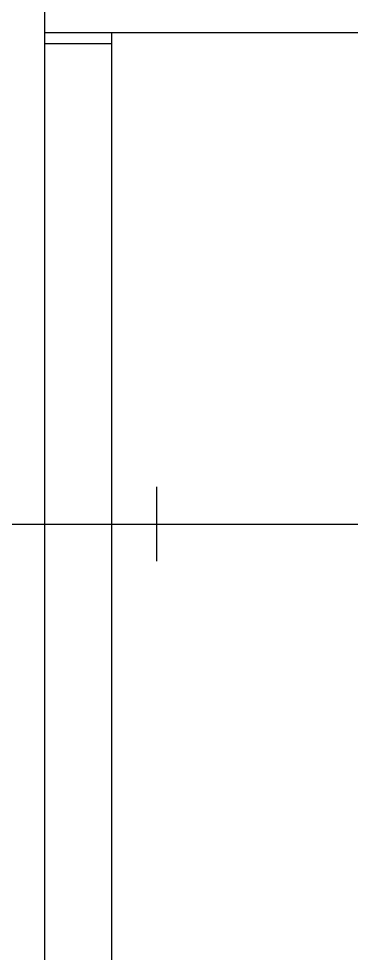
# Model space of a CAD drawing. Extents: x 1551 to 113148, y -1700 to 77018.
# Drawn here: x 17649 to 18096, y 11512 to 12767 of the extents above; entities that cross this region are included whole.
import ezdxf

# ---------------------------------------------------------------- set-up
doc = ezdxf.new("R2010")
doc.units = 0
doc.header["$LTSCALE"] = 500
doc.header["$MEASUREMENT"] = 0
doc.linetypes.add('CENTER', pattern=[3, 2.5, -0.25, 0, -0.25])
doc.linetypes.add('SNT-025', pattern=[0.74, 0.4, -0.17, 0, -0.17])
doc.layers.get('0').update_dxf_attribs({"linetype": 'CONTINUOUS'})
doc.layers.add('GENERATORSETT', color=7, linetype='CONTINUOUS')
doc.layers.add('S0CO1', color=7, linetype='CONTINUOUS')

# ---------------------------------------------------------------- blocks, each defined once
blk = doc.blocks.new('A$C64097268')
for p, q in [((9500, -50), (9500, 50)), ((-2758.9, 0), (35128.7, 0))]:
    blk.add_line(p, q)
blk = doc.blocks.new('GENERATOR-CENTER')
for p, q in [((-3075.6, -750), (-3075.6, 750)), ((-3075.6, 660), (274.4, 660)), ((-2985.6, -660), (-2985.6, 660)), ((-3075.6, 645), (-2985.6, 645)), ((-2671.2, 0), (-1337.6, 0)), ((-2671.2, 0), (-1337.6, 0))]:
    blk.add_line(p, q)

msp = doc.modelspace()

# ---------------------------------------------------------------- block references
at = {"layer": 'GENERATORSETT', "linetype": 'SNT-025'}
msp.add_blockref('GENERATOR-CENTER', (20760.293, 12088.276), dxfattribs=at)
at = {"layer": 'S0CO1', "linetype": 'CENTER'}
msp.add_blockref('A$C64097268', (8335.105, 12088.276), dxfattribs=at)

doc.saveas('drawing.dxf')
